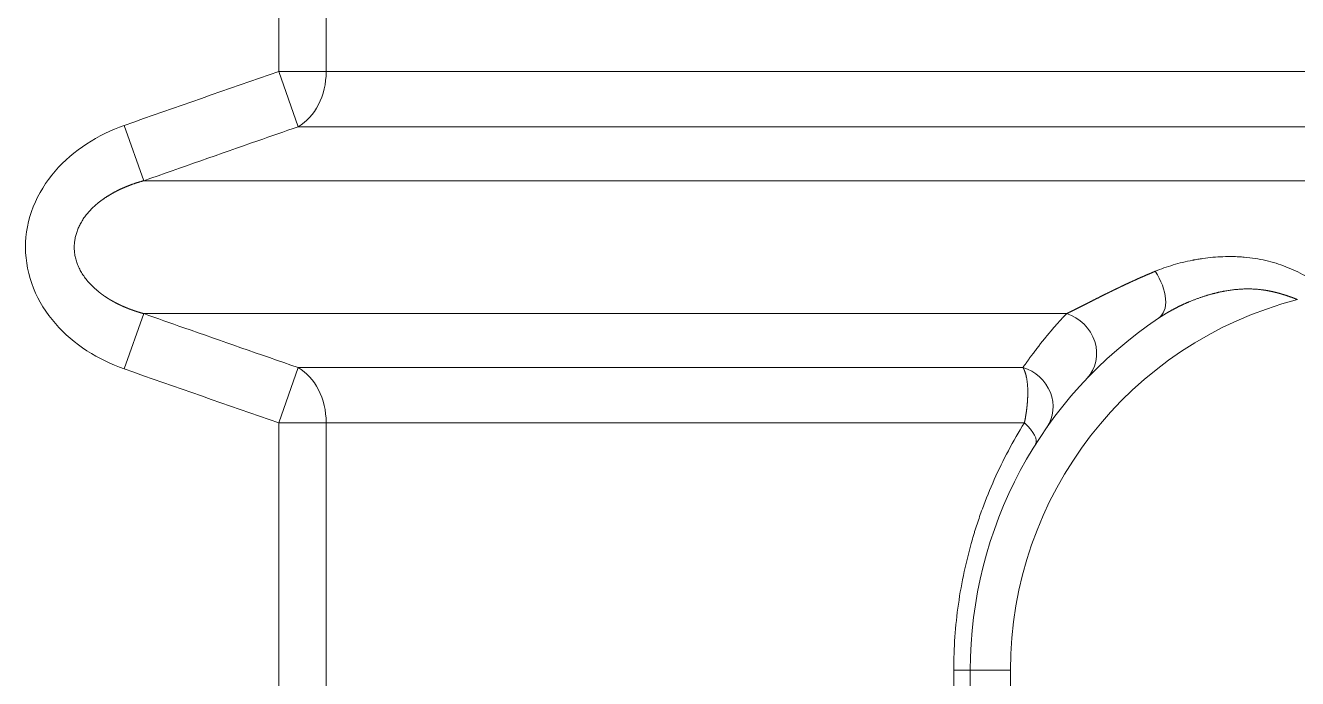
# Model space of a CAD drawing. Header units: millimetres. Extents: x 4664 to 8864, y -38 to 2932.
# Drawn here: x 7807.09 to 7834.59, y 1742.15 to 1756.27 of the extents above; entities that cross this region are included whole.
import ezdxf

# ---------------------------------------------------------------- set-up
doc = ezdxf.new("R2010")
doc.units = ezdxf.units.MM

msp = doc.modelspace()

# ---------------------------------------------------------------- linework, layer by layer
at = {"lineweight": 5}
for p, q in [((7812.571, 1766.33), (7812.571, 1755.274)), ((7813.59, 1755.274), (7813.59, 1766.33)), ((7812.571, 1755.274), (7849.569, 1755.274)), ((7812.571, 1755.274), (7812.983, 1754.08)), ((7809.227, 1754.109), (7809.648, 1752.914)), ((7812.983, 1754.08), (7849.353, 1754.08)), ((7861.57, 1752.914), (7809.648, 1752.914)), ((7809.227, 1748.847), (7809.648, 1750.041)), ((7829.596, 1750.041), (7809.648, 1750.041)), ((7812.571, 1747.682), (7812.983, 1748.876)), ((7828.653, 1748.876), (7812.983, 1748.876)), ((7812.571, 1747.682), (7812.571, 1736.626)), ((7812.571, 1747.682), (7828.686, 1747.682)), ((7813.59, 1736.626), (7813.59, 1747.682)), ((7827.159, 1742.336), (7827.159, 1741.971)), ((7828.385, 1742.336), (7827.159, 1742.336)), ((7827.515, 1742.336), (7827.515, 1741.971)), ((7828.385, 1741.971), (7828.385, 1742.336))]:
    msp.add_line(p, q, dxfattribs=at)
for radius, start in [(8.271, 104.4585), (9.141, 123.6896)]:
    msp.add_arc((7836.656, 1742.336), radius, start, 180, dxfattribs=at)
at = {"lineweight": 5, "extrusion": (0, 0, -1)}
for centre, major_axis, ratio, start_param, end_param in [((7812.571, 1755.274), (0, 1.306), 0.780444, 1.570796, 2.725761), ((7831.102, 1750.667), (0.483, -0.724), 0.577181, 4.697886, 6.283185), ((7829.409, 1749.245), (0.63, -0.601), 0.921263, 4.21658, 6.283185), ((7812.571, 1747.682), (0, 1.306), 0.780444, 0.415831, 1.570796), ((7828.455, 1748.08), (0.713, -0.499), 0.935093, 4.367499, 6.283185), ((7828.19, 1747.682), (-0.736, 0.465), 0.347154, 2.073518, 3.141593)]:
    msp.add_ellipse(centre, major_axis=major_axis, ratio=ratio, start_param=start_param, end_param=end_param, dxfattribs=at)
at = {"lineweight": 5}
for points in [[(7812.571, 1755.274), (7811.455, 1754.89), (7810.34, 1754.501), (7809.227, 1754.109)], [(7809.227, 1748.847), (7810.34, 1748.455), (7811.455, 1748.066), (7812.571, 1747.682)]]:
    msp.add_open_spline(points, degree=3, dxfattribs=at)
for points, knots in [([(7809.227, 1754.109), (7808.941, 1754.008), (7808.666, 1753.875), (7808.161, 1753.547), (7807.928, 1753.349), (7807.533, 1752.893), (7807.37, 1752.632), (7807.149, 1752.073), (7807.09, 1751.77), (7807.092, 1751.17), (7807.153, 1750.867), (7807.376, 1750.313), (7807.54, 1750.053), (7807.934, 1749.601), (7808.168, 1749.403), (7808.672, 1749.077), (7808.941, 1748.947), (7809.227, 1748.847)], [0, 0, 0, 0, 0.125, 0.125, 0.25, 0.25, 0.375, 0.375, 0.5, 0.5, 0.625, 0.625, 0.75, 0.75, 0.875, 0.875, 1, 1, 1, 1]), ([(7809.648, 1752.914), (7810.469, 1753.204), (7811.29, 1753.492), (7812.402, 1753.879), (7812.693, 1753.979), (7812.983, 1754.08)], [0, 0, 0, 0, 0.739335, 0.739335, 1, 1, 1, 1]), ([(7809.648, 1750.041), (7809.645, 1750.042), (7809.639, 1750.044), (7809.63, 1750.046), (7809.622, 1750.048), (7809.613, 1750.051), (7809.605, 1750.053), (7809.597, 1750.056), (7809.588, 1750.058), (7809.58, 1750.061), (7809.571, 1750.063), (7809.563, 1750.066), (7809.555, 1750.068), (7809.546, 1750.071), (7809.538, 1750.073), (7809.53, 1750.076), (7809.522, 1750.078), (7809.513, 1750.081), (7809.505, 1750.083), (7809.497, 1750.086), (7809.489, 1750.089), (7809.481, 1750.091), (7809.473, 1750.094), (7809.465, 1750.097), (7809.457, 1750.099), (7809.449, 1750.102), (7809.441, 1750.105), (7809.433, 1750.108), (7809.425, 1750.11), (7809.417, 1750.113), (7809.409, 1750.116), (7809.401, 1750.119), (7809.393, 1750.121), (7809.385, 1750.124), (7809.378, 1750.127), (7809.37, 1750.13), (7809.362, 1750.133), (7809.354, 1750.136), (7809.347, 1750.139), (7809.339, 1750.141), (7809.331, 1750.144), (7809.324, 1750.147), (7809.316, 1750.15), (7809.309, 1750.153), (7809.301, 1750.156), (7809.294, 1750.159), (7809.286, 1750.162), (7809.279, 1750.165), (7809.271, 1750.168), (7809.264, 1750.171), (7809.257, 1750.174), (7809.249, 1750.177), (7809.242, 1750.18), (7809.235, 1750.184), (7809.227, 1750.187), (7809.22, 1750.19), (7809.213, 1750.193), (7809.206, 1750.196), (7809.199, 1750.199), (7809.192, 1750.202), (7809.184, 1750.206), (7809.177, 1750.209), (7809.17, 1750.212), (7809.163, 1750.215), (7809.156, 1750.218), (7809.149, 1750.222), (7809.142, 1750.225), (7809.135, 1750.228), (7809.128, 1750.231), (7809.122, 1750.235), (7809.115, 1750.238), (7809.108, 1750.241), (7809.101, 1750.245), (7809.094, 1750.248), (7809.088, 1750.251), (7809.081, 1750.255), (7809.074, 1750.258), (7809.068, 1750.261), (7809.061, 1750.265), (7809.054, 1750.268), (7809.048, 1750.271), (7809.041, 1750.275), (7809.035, 1750.278), (7809.028, 1750.282), (7809.022, 1750.285), (7809.015, 1750.289), (7809.009, 1750.292), (7809.002, 1750.295), (7808.996, 1750.299), (7808.99, 1750.302), (7808.983, 1750.306), (7808.977, 1750.309), (7808.971, 1750.313), (7808.964, 1750.316), (7808.958, 1750.32), (7808.952, 1750.324), (7808.946, 1750.327), (7808.94, 1750.331), (7808.934, 1750.334), (7808.928, 1750.338), (7808.921, 1750.341), (7808.915, 1750.345), (7808.909, 1750.349), (7808.903, 1750.352), (7808.898, 1750.356), (7808.892, 1750.359), (7808.886, 1750.363), (7808.88, 1750.367), (7808.874, 1750.37), (7808.868, 1750.374), (7808.862, 1750.378), (7808.857, 1750.381), (7808.851, 1750.385), (7808.845, 1750.389), (7808.839, 1750.392), (7808.834, 1750.396), (7808.828, 1750.4), (7808.822, 1750.403), (7808.817, 1750.407), (7808.811, 1750.411), (7808.806, 1750.415), (7808.8, 1750.418), (7808.795, 1750.422), (7808.789, 1750.426), (7808.784, 1750.43), (7808.779, 1750.433), (7808.773, 1750.437), (7808.768, 1750.441), (7808.762, 1750.445), (7808.757, 1750.449), (7808.752, 1750.452), (7808.747, 1750.456), (7808.741, 1750.46), (7808.736, 1750.464), (7808.731, 1750.468), (7808.726, 1750.471), (7808.721, 1750.475), (7808.716, 1750.479), (7808.711, 1750.483), (7808.706, 1750.487), (7808.701, 1750.491), (7808.696, 1750.495), (7808.691, 1750.498), (7808.686, 1750.502), (7808.681, 1750.506), (7808.676, 1750.51), (7808.671, 1750.514), (7808.634, 1750.544), (7808.568, 1750.601), (7808.479, 1750.691), (7808.4, 1750.783), (7808.332, 1750.878), (7808.274, 1750.975), (7808.227, 1751.074), (7808.19, 1751.174), (7808.164, 1751.275), (7808.148, 1751.377), (7808.143, 1751.475), (7808.148, 1751.57), (7808.161, 1751.662), (7808.182, 1751.753), (7808.212, 1751.844), (7808.251, 1751.934), (7808.299, 1752.023), (7808.355, 1752.111), (7808.42, 1752.196), (7808.493, 1752.28), (7808.575, 1752.361), (7808.637, 1752.414), (7808.674, 1752.444), (7808.683, 1752.452), (7808.693, 1752.459), (7808.703, 1752.467), (7808.712, 1752.474), (7808.722, 1752.482), (7808.732, 1752.489), (7808.742, 1752.497), (7808.753, 1752.504), (7808.763, 1752.511), (7808.773, 1752.519), (7808.784, 1752.526), (7808.795, 1752.534), (7808.805, 1752.541), (7808.816, 1752.548), (7808.827, 1752.555), (7808.838, 1752.563), (7808.849, 1752.57), (7808.86, 1752.577), (7808.872, 1752.584), (7808.883, 1752.591), (7808.895, 1752.598), (7808.906, 1752.605), (7808.918, 1752.613), (7808.93, 1752.62), (7808.942, 1752.626), (7808.954, 1752.633), (7808.966, 1752.64), (7808.978, 1752.647), (7808.991, 1752.654), (7809.003, 1752.661), (7809.015, 1752.668), (7809.028, 1752.674), (7809.041, 1752.681), (7809.054, 1752.688), (7809.067, 1752.694), (7809.08, 1752.701), (7809.093, 1752.707), (7809.106, 1752.714), (7809.119, 1752.72), (7809.133, 1752.727), (7809.146, 1752.733), (7809.16, 1752.739), (7809.174, 1752.745), (7809.187, 1752.752), (7809.201, 1752.758), (7809.215, 1752.764), (7809.23, 1752.77), (7809.244, 1752.776), (7809.258, 1752.782), (7809.272, 1752.788), (7809.287, 1752.794), (7809.302, 1752.8), (7809.316, 1752.806), (7809.331, 1752.811), (7809.346, 1752.817), (7809.361, 1752.823), (7809.376, 1752.828), (7809.391, 1752.834), (7809.407, 1752.839), (7809.422, 1752.845), (7809.438, 1752.85), (7809.453, 1752.855), (7809.469, 1752.861), (7809.485, 1752.866), (7809.5, 1752.871), (7809.516, 1752.876), (7809.533, 1752.881), (7809.549, 1752.886), (7809.565, 1752.891), (7809.581, 1752.896), (7809.598, 1752.901), (7809.614, 1752.905), (7809.631, 1752.91), (7809.642, 1752.913), (7809.648, 1752.914)], [0, 0, 0, 0, 0.002031, 0.004058, 0.006081, 0.008099, 0.010112, 0.012121, 0.014125, 0.016125, 0.01812, 0.02011, 0.022096, 0.024078, 0.026055, 0.028027, 0.029995, 0.031959, 0.033918, 0.035872, 0.037822, 0.039767, 0.041708, 0.043644, 0.045576, 0.047503, 0.049426, 0.051344, 0.053258, 0.055167, 0.057072, 0.058972, 0.060867, 0.062759, 0.064645, 0.066527, 0.068405, 0.070278, 0.072147, 0.074011, 0.075871, 0.077726, 0.079577, 0.081423, 0.083265, 0.085102, 0.086935, 0.088763, 0.090587, 0.092406, 0.094221, 0.096032, 0.097838, 0.099639, 0.101436, 0.103229, 0.105017, 0.106801, 0.10858, 0.110355, 0.112125, 0.113891, 0.115652, 0.11741, 0.119162, 0.12091, 0.122654, 0.124393, 0.126128, 0.127859, 0.129585, 0.131306, 0.133023, 0.134736, 0.136444, 0.138148, 0.139848, 0.141543, 0.143234, 0.14492, 0.146602, 0.14828, 0.149953, 0.151622, 0.153286, 0.154946, 0.156602, 0.158253, 0.1599, 0.161543, 0.163181, 0.164815, 0.166444, 0.168069, 0.16969, 0.171306, 0.172919, 0.174526, 0.17613, 0.177729, 0.179324, 0.180914, 0.1825, 0.184082, 0.18566, 0.187233, 0.188802, 0.190366, 0.191927, 0.193483, 0.195034, 0.196582, 0.198125, 0.199664, 0.201199, 0.202729, 0.204255, 0.205777, 0.207295, 0.208808, 0.210317, 0.211822, 0.213323, 0.214819, 0.216311, 0.217799, 0.219283, 0.220763, 0.222238, 0.223709, 0.225176, 0.226639, 0.228097, 0.229552, 0.231002, 0.232448, 0.23389, 0.235328, 0.236761, 0.238191, 0.239616, 0.241037, 0.242454, 0.243867, 0.245276, 0.246681, 0.248081, 0.249478, 0.27888, 0.307059, 0.334092, 0.360063, 0.385072, 0.409228, 0.432657, 0.455495, 0.477889, 0.499996, 0.520039, 0.540307, 0.560919, 0.581985, 0.603612, 0.625896, 0.648924, 0.672776, 0.697522, 0.723225, 0.74994, 0.752666, 0.755408, 0.758166, 0.760939, 0.763728, 0.766533, 0.769354, 0.772191, 0.775043, 0.777912, 0.780797, 0.783698, 0.786614, 0.789547, 0.792496, 0.795462, 0.798443, 0.801441, 0.804455, 0.807486, 0.810532, 0.813596, 0.816675, 0.819771, 0.822884, 0.826013, 0.829158, 0.83232, 0.835499, 0.838694, 0.841906, 0.845135, 0.84838, 0.851642, 0.854921, 0.858216, 0.861528, 0.864857, 0.868203, 0.871566, 0.874945, 0.878342, 0.881755, 0.885185, 0.888632, 0.892097, 0.895578, 0.899076, 0.902591, 0.906123, 0.909672, 0.913238, 0.916822, 0.920422, 0.924039, 0.927674, 0.931326, 0.934994, 0.93868, 0.942384, 0.946104, 0.949842, 0.953596, 0.957368, 0.961158, 0.964964, 0.968788, 0.972629, 0.976487, 0.980363, 0.984255, 0.988166, 0.992093, 0.996038, 1, 1, 1, 1]), ([(7834.943, 1750.749), (7834.878, 1750.789), (7834.812, 1750.827), (7834.679, 1750.9), (7834.612, 1750.934), (7834.477, 1750.998), (7834.408, 1751.028), (7834.268, 1751.083), (7834.197, 1751.108), (7834.053, 1751.153), (7833.979, 1751.173), (7833.829, 1751.208), (7833.753, 1751.223), (7833.597, 1751.247), (7833.518, 1751.256), (7833.397, 1751.266), (7833.356, 1751.269), (7833.294, 1751.272), (7833.263, 1751.273), (7833.227, 1751.274), (7833.208, 1751.274), (7833.199, 1751.275), (7833.195, 1751.275), (7833.192, 1751.275), (7833.191, 1751.275), (7833.191, 1751.275), (7833.19, 1751.275), (7833.19, 1751.275), (7833.19, 1751.275), (7833.19, 1751.275), (7833.19, 1751.275), (7833.119, 1751.276), (7833.048, 1751.275), (7832.905, 1751.27), (7832.833, 1751.265), (7832.689, 1751.252), (7832.616, 1751.243), (7832.506, 1751.228), (7832.47, 1751.222), (7832.415, 1751.213), (7832.387, 1751.208), (7832.355, 1751.202), (7832.339, 1751.199), (7832.331, 1751.197), (7832.327, 1751.197), (7832.325, 1751.196), (7832.324, 1751.196), (7832.249, 1751.182), (7832.177, 1751.166), (7832.036, 1751.132), (7831.967, 1751.113), (7831.832, 1751.073), (7831.766, 1751.052), (7831.637, 1751.006), (7831.574, 1750.982), (7831.513, 1750.956)], [0, 0, 0, 0, 0.0625, 0.0625, 0.125, 0.125, 0.1875, 0.1875, 0.25, 0.25, 0.3125, 0.3125, 0.375, 0.375, 0.4375, 0.4375, 0.46875, 0.46875, 0.484375, 0.492188, 0.496094, 0.498047, 0.499023, 0.499512, 0.499756, 0.499878, 0.499939, 0.499969, 0.499985, 0.499985, 0.5, 0.5, 0.5625, 0.5625, 0.625, 0.625, 0.6875, 0.6875, 0.71875, 0.71875, 0.734375, 0.742188, 0.746094, 0.748047, 0.749023, 0.749023, 0.75, 0.75, 0.8125, 0.8125, 0.875, 0.875, 0.9375, 0.9375, 1, 1, 1, 1]), ([(7831.513, 1750.956), (7831.51, 1750.955), (7831.502, 1750.952), (7831.491, 1750.947), (7831.48, 1750.942), (7831.469, 1750.938), (7831.458, 1750.933), (7831.447, 1750.928), (7831.436, 1750.924), (7831.425, 1750.919), (7831.414, 1750.914), (7831.403, 1750.91), (7831.392, 1750.905), (7831.381, 1750.9), (7831.37, 1750.896), (7831.359, 1750.891), (7831.349, 1750.886), (7831.338, 1750.882), (7831.327, 1750.877), (7831.316, 1750.872), (7831.305, 1750.868), (7831.295, 1750.863), (7831.284, 1750.859), (7831.273, 1750.854), (7831.263, 1750.849), (7831.252, 1750.845), (7831.241, 1750.84), (7831.231, 1750.835), (7831.22, 1750.831), (7831.209, 1750.826), (7831.199, 1750.821), (7831.188, 1750.817), (7831.178, 1750.812), (7831.167, 1750.807), (7831.157, 1750.803), (7831.147, 1750.798), (7831.136, 1750.793), (7831.126, 1750.789), (7831.115, 1750.784), (7831.105, 1750.779), (7831.095, 1750.775), (7831.084, 1750.77), (7831.074, 1750.765), (7831.064, 1750.761), (7831.054, 1750.756), (7831.043, 1750.751), (7831.033, 1750.747), (7831.023, 1750.742), (7831.013, 1750.737), (7831.003, 1750.733), (7830.993, 1750.728), (7830.983, 1750.724), (7830.973, 1750.719), (7830.963, 1750.714), (7830.953, 1750.71), (7830.943, 1750.705), (7830.933, 1750.7), (7830.923, 1750.696), (7830.913, 1750.691), (7830.903, 1750.687), (7830.893, 1750.682), (7830.883, 1750.677), (7830.873, 1750.673), (7830.863, 1750.668), (7830.854, 1750.664), (7830.844, 1750.659), (7830.834, 1750.654), (7830.824, 1750.65), (7830.815, 1750.645), (7830.805, 1750.641), (7830.795, 1750.636), (7830.786, 1750.632), (7830.776, 1750.627), (7830.767, 1750.622), (7830.757, 1750.618), (7830.748, 1750.613), (7830.738, 1750.609), (7830.729, 1750.604), (7830.719, 1750.6), (7830.71, 1750.595), (7830.7, 1750.591), (7830.691, 1750.586), (7830.681, 1750.582), (7830.672, 1750.577), (7830.663, 1750.572), (7830.653, 1750.568), (7830.644, 1750.563), (7830.635, 1750.559), (7830.626, 1750.555), (7830.616, 1750.55), (7830.607, 1750.546), (7830.598, 1750.541), (7830.589, 1750.537), (7830.58, 1750.532), (7830.571, 1750.528), (7830.562, 1750.523), (7830.553, 1750.519), (7830.544, 1750.514), (7830.534, 1750.51), (7830.526, 1750.506), (7830.517, 1750.501), (7830.508, 1750.497), (7830.499, 1750.492), (7830.49, 1750.488), (7830.481, 1750.484), (7830.472, 1750.479), (7830.463, 1750.475), (7830.454, 1750.47), (7830.444, 1750.465), (7830.431, 1750.459), (7830.417, 1750.452), (7830.403, 1750.445), (7830.389, 1750.438), (7830.374, 1750.431), (7830.361, 1750.424), (7830.347, 1750.417), (7830.333, 1750.41), (7830.319, 1750.403), (7830.305, 1750.396), (7830.292, 1750.389), (7830.278, 1750.382), (7830.265, 1750.376), (7830.252, 1750.369), (7830.239, 1750.362), (7830.225, 1750.356), (7830.212, 1750.349), (7830.199, 1750.343), (7830.187, 1750.336), (7830.174, 1750.33), (7830.161, 1750.323), (7830.148, 1750.317), (7830.136, 1750.31), (7830.123, 1750.304), (7830.111, 1750.298), (7830.099, 1750.292), (7830.087, 1750.285), (7830.074, 1750.279), (7830.062, 1750.273), (7830.05, 1750.267), (7830.039, 1750.261), (7830.027, 1750.255), (7830.015, 1750.249), (7830.004, 1750.243), (7829.992, 1750.237), (7829.981, 1750.232), (7829.969, 1750.226), (7829.958, 1750.22), (7829.947, 1750.214), (7829.936, 1750.209), (7829.924, 1750.203), (7829.914, 1750.198), (7829.903, 1750.192), (7829.892, 1750.187), (7829.881, 1750.181), (7829.87, 1750.176), (7829.86, 1750.171), (7829.849, 1750.165), (7829.839, 1750.16), (7829.829, 1750.155), (7829.818, 1750.15), (7829.808, 1750.145), (7829.798, 1750.14), (7829.788, 1750.135), (7829.778, 1750.13), (7829.768, 1750.125), (7829.759, 1750.12), (7829.749, 1750.115), (7829.739, 1750.11), (7829.73, 1750.106), (7829.72, 1750.101), (7829.711, 1750.097), (7829.702, 1750.092), (7829.693, 1750.088), (7829.683, 1750.083), (7829.674, 1750.079), (7829.665, 1750.074), (7829.657, 1750.07), (7829.648, 1750.066), (7829.639, 1750.062), (7829.63, 1750.057), (7829.622, 1750.053), (7829.613, 1750.049), (7829.605, 1750.045), (7829.599, 1750.043), (7829.596, 1750.041)], [0, 0, 0, 0, 0.004824, 0.009645, 0.014462, 0.019277, 0.024088, 0.028896, 0.033701, 0.038503, 0.043302, 0.048097, 0.05289, 0.057679, 0.062465, 0.067248, 0.072028, 0.076804, 0.081578, 0.086348, 0.091115, 0.09588, 0.100641, 0.105398, 0.110153, 0.114905, 0.119653, 0.124398, 0.129141, 0.13388, 0.138616, 0.143348, 0.148078, 0.152805, 0.157528, 0.162249, 0.166966, 0.17168, 0.176391, 0.181099, 0.185804, 0.190506, 0.195205, 0.199901, 0.204593, 0.209283, 0.213969, 0.218652, 0.223333, 0.22801, 0.232684, 0.237355, 0.242023, 0.246688, 0.25135, 0.256008, 0.260664, 0.265317, 0.269966, 0.274613, 0.279256, 0.283897, 0.288534, 0.293169, 0.2978, 0.302428, 0.307054, 0.311676, 0.316295, 0.320911, 0.325524, 0.330134, 0.334742, 0.339346, 0.343947, 0.348545, 0.35314, 0.357732, 0.362321, 0.366907, 0.37149, 0.37607, 0.380647, 0.385221, 0.389792, 0.39436, 0.398925, 0.403487, 0.408046, 0.412603, 0.417156, 0.421706, 0.426253, 0.430797, 0.435339, 0.439877, 0.444412, 0.448945, 0.453474, 0.458001, 0.462524, 0.467045, 0.471562, 0.476077, 0.480589, 0.485098, 0.489604, 0.494107, 0.498607, 0.506016, 0.513406, 0.520775, 0.528125, 0.535454, 0.542764, 0.550053, 0.557323, 0.564573, 0.571803, 0.579013, 0.586203, 0.593373, 0.600524, 0.607654, 0.614765, 0.621856, 0.628928, 0.635979, 0.643011, 0.650023, 0.657016, 0.663989, 0.670942, 0.677875, 0.684789, 0.691684, 0.698558, 0.705414, 0.712249, 0.719065, 0.725862, 0.732639, 0.739397, 0.746135, 0.752854, 0.759554, 0.766234, 0.772895, 0.779536, 0.786158, 0.792761, 0.799345, 0.805909, 0.812454, 0.81898, 0.825487, 0.831975, 0.838444, 0.844893, 0.851323, 0.857735, 0.864127, 0.8705, 0.876855, 0.88319, 0.889507, 0.895804, 0.902083, 0.908343, 0.914584, 0.920807, 0.92701, 0.933195, 0.939361, 0.945508, 0.951637, 0.957747, 0.963839, 0.969912, 0.975967, 0.982003, 0.98802, 0.994019, 1, 1, 1, 1]), ([(7831.585, 1749.943), (7831.587, 1749.944), (7831.592, 1749.947), (7831.598, 1749.951), (7831.605, 1749.956), (7831.612, 1749.96), (7831.619, 1749.965), (7831.626, 1749.97), (7831.634, 1749.974), (7831.641, 1749.979), (7831.649, 1749.984), (7831.657, 1749.989), (7831.665, 1749.995), (7831.674, 1750), (7831.682, 1750.005), (7831.691, 1750.011), (7831.7, 1750.016), (7831.709, 1750.022), (7831.718, 1750.027), (7831.728, 1750.033), (7831.737, 1750.039), (7831.747, 1750.045), (7831.757, 1750.051), (7831.767, 1750.057), (7831.778, 1750.063), (7831.788, 1750.069), (7831.799, 1750.075), (7831.81, 1750.081), (7831.821, 1750.088), (7831.833, 1750.094), (7831.844, 1750.101), (7831.856, 1750.107), (7831.868, 1750.114), (7831.88, 1750.12), (7831.892, 1750.127), (7831.905, 1750.134), (7831.918, 1750.141), (7831.931, 1750.147), (7831.944, 1750.154), (7831.957, 1750.161), (7831.971, 1750.168), (7831.985, 1750.175), (7831.999, 1750.182), (7832.013, 1750.189), (7832.027, 1750.196), (7832.042, 1750.204), (7832.057, 1750.211), (7832.072, 1750.218), (7832.087, 1750.225), (7832.102, 1750.232), (7832.118, 1750.24), (7832.134, 1750.247), (7832.15, 1750.254), (7832.166, 1750.261), (7832.183, 1750.269), (7832.199, 1750.276), (7832.216, 1750.283), (7832.233, 1750.291), (7832.251, 1750.298), (7832.273, 1750.307), (7832.3, 1750.318), (7832.332, 1750.331), (7832.363, 1750.343), (7832.394, 1750.355), (7832.424, 1750.366), (7832.454, 1750.377), (7832.484, 1750.388), (7832.513, 1750.398), (7832.542, 1750.407), (7832.57, 1750.416), (7832.598, 1750.425), (7832.626, 1750.434), (7832.653, 1750.442), (7832.679, 1750.449), (7832.705, 1750.457), (7832.731, 1750.464), (7832.756, 1750.471), (7832.78, 1750.477), (7832.804, 1750.483), (7832.828, 1750.489), (7832.851, 1750.494), (7832.874, 1750.5), (7832.896, 1750.505), (7832.917, 1750.509), (7832.939, 1750.514), (7832.959, 1750.518), (7832.979, 1750.522), (7832.999, 1750.526), (7833.028, 1750.531), (7833.065, 1750.537), (7833.112, 1750.545), (7833.159, 1750.551), (7833.205, 1750.557), (7833.251, 1750.562), (7833.296, 1750.566), (7833.341, 1750.569), (7833.385, 1750.572), (7833.429, 1750.574), (7833.473, 1750.575), (7833.516, 1750.575), (7833.559, 1750.575), (7833.602, 1750.574), (7833.644, 1750.572), (7833.685, 1750.57), (7833.726, 1750.567), (7833.767, 1750.563), (7833.796, 1750.56), (7833.815, 1750.558), (7833.824, 1750.557), (7833.832, 1750.555), (7833.841, 1750.554), (7833.849, 1750.553), (7833.858, 1750.552), (7833.867, 1750.551), (7833.875, 1750.549), (7833.884, 1750.548), (7833.893, 1750.547), (7833.902, 1750.545), (7833.911, 1750.544), (7833.92, 1750.542), (7833.929, 1750.541), (7833.938, 1750.539), (7833.948, 1750.537), (7833.957, 1750.536), (7833.966, 1750.534), (7833.976, 1750.532), (7833.985, 1750.53), (7833.995, 1750.528), (7834.005, 1750.526), (7834.014, 1750.524), (7834.024, 1750.522), (7834.034, 1750.52), (7834.044, 1750.518), (7834.053, 1750.516), (7834.063, 1750.514), (7834.073, 1750.511), (7834.083, 1750.509), (7834.094, 1750.506), (7834.104, 1750.504), (7834.114, 1750.501), (7834.124, 1750.499), (7834.135, 1750.496), (7834.145, 1750.494), (7834.155, 1750.491), (7834.166, 1750.488), (7834.177, 1750.485), (7834.187, 1750.482), (7834.198, 1750.479), (7834.209, 1750.476), (7834.219, 1750.473), (7834.23, 1750.47), (7834.241, 1750.467), (7834.252, 1750.464), (7834.263, 1750.46), (7834.274, 1750.457), (7834.285, 1750.454), (7834.296, 1750.45), (7834.308, 1750.447), (7834.319, 1750.443), (7834.33, 1750.439), (7834.341, 1750.436), (7834.353, 1750.432), (7834.364, 1750.428), (7834.376, 1750.424), (7834.387, 1750.42), (7834.399, 1750.417), (7834.411, 1750.412), (7834.422, 1750.408), (7834.434, 1750.404), (7834.446, 1750.4), (7834.458, 1750.396), (7834.47, 1750.392), (7834.482, 1750.387), (7834.494, 1750.383), (7834.506, 1750.378), (7834.518, 1750.374), (7834.53, 1750.369), (7834.542, 1750.364), (7834.554, 1750.36), (7834.566, 1750.355), (7834.579, 1750.35), (7834.587, 1750.347), (7834.591, 1750.345)], [0, 0, 0, 0, 0.002496, 0.005055, 0.007677, 0.010363, 0.013113, 0.015926, 0.018802, 0.021742, 0.024746, 0.027812, 0.030943, 0.034136, 0.037394, 0.040714, 0.044098, 0.047546, 0.051057, 0.054631, 0.058269, 0.06197, 0.065734, 0.069562, 0.073454, 0.077408, 0.081426, 0.085507, 0.089652, 0.093859, 0.09813, 0.102464, 0.106862, 0.111322, 0.115846, 0.120433, 0.125083, 0.129796, 0.134572, 0.139411, 0.144313, 0.149278, 0.154306, 0.159397, 0.164551, 0.169767, 0.175046, 0.180388, 0.185793, 0.19126, 0.19679, 0.202382, 0.208037, 0.213754, 0.219534, 0.225376, 0.23128, 0.237246, 0.243275, 0.249365, 0.260452, 0.271361, 0.282094, 0.292649, 0.303027, 0.313229, 0.323254, 0.333102, 0.342773, 0.352268, 0.361587, 0.37073, 0.379697, 0.388487, 0.397102, 0.405542, 0.413806, 0.421895, 0.429809, 0.437548, 0.445112, 0.452502, 0.459718, 0.46676, 0.473628, 0.480322, 0.486843, 0.49319, 0.499365, 0.514596, 0.529667, 0.54458, 0.559335, 0.573932, 0.588372, 0.602655, 0.616782, 0.630754, 0.644571, 0.658234, 0.671743, 0.6851, 0.698306, 0.711361, 0.724266, 0.737022, 0.74963, 0.752263, 0.754916, 0.757588, 0.760279, 0.76299, 0.765721, 0.76847, 0.77124, 0.774028, 0.776836, 0.779664, 0.782511, 0.785377, 0.788262, 0.791167, 0.794092, 0.797035, 0.799998, 0.80298, 0.805981, 0.809001, 0.812041, 0.8151, 0.818178, 0.821275, 0.824391, 0.827527, 0.830681, 0.833855, 0.837047, 0.840259, 0.84349, 0.846739, 0.850007, 0.853295, 0.856601, 0.859926, 0.86327, 0.866633, 0.870015, 0.873415, 0.876834, 0.880272, 0.883729, 0.887204, 0.890698, 0.89421, 0.897741, 0.901291, 0.904859, 0.908446, 0.912051, 0.915674, 0.919316, 0.922977, 0.926655, 0.930353, 0.934068, 0.937802, 0.941553, 0.945323, 0.949112, 0.952918, 0.956743, 0.960585, 0.964446, 0.968325, 0.972222, 0.976136, 0.980069, 0.984019, 0.987988, 0.991974, 0.995978, 1, 1, 1, 1]), ([(7812.983, 1748.876), (7812.16, 1749.161), (7811.338, 1749.447), (7810.227, 1749.837), (7809.937, 1749.939), (7809.648, 1750.041)], [0, 0, 0, 0, 0.739335, 0.739335, 1, 1, 1, 1]), ([(7829.596, 1750.041), (7829.594, 1750.038), (7829.588, 1750.032), (7829.579, 1750.023), (7829.571, 1750.014), (7829.562, 1750.005), (7829.554, 1749.996), (7829.545, 1749.987), (7829.536, 1749.977), (7829.528, 1749.968), (7829.519, 1749.959), (7829.511, 1749.949), (7829.502, 1749.94), (7829.493, 1749.931), (7829.485, 1749.921), (7829.476, 1749.912), (7829.468, 1749.902), (7829.459, 1749.893), (7829.45, 1749.883), (7829.442, 1749.874), (7829.433, 1749.864), (7829.424, 1749.854), (7829.416, 1749.845), (7829.407, 1749.835), (7829.398, 1749.825), (7829.39, 1749.815), (7829.381, 1749.805), (7829.372, 1749.796), (7829.363, 1749.786), (7829.355, 1749.776), (7829.346, 1749.766), (7829.337, 1749.756), (7829.329, 1749.746), (7829.32, 1749.736), (7829.311, 1749.726), (7829.302, 1749.716), (7829.294, 1749.705), (7829.285, 1749.695), (7829.276, 1749.685), (7829.267, 1749.675), (7829.259, 1749.665), (7829.25, 1749.654), (7829.241, 1749.644), (7829.232, 1749.634), (7829.224, 1749.623), (7829.215, 1749.613), (7829.206, 1749.602), (7829.197, 1749.592), (7829.188, 1749.581), (7829.18, 1749.571), (7829.171, 1749.56), (7829.162, 1749.549), (7829.153, 1749.539), (7829.145, 1749.528), (7829.136, 1749.517), (7829.127, 1749.507), (7829.118, 1749.496), (7829.109, 1749.485), (7829.101, 1749.474), (7829.076, 1749.444), (7829.036, 1749.393), (7828.98, 1749.322), (7828.922, 1749.247), (7828.88, 1749.191), (7828.852, 1749.154), (7828.839, 1749.136), (7828.826, 1749.118), (7828.813, 1749.1), (7828.799, 1749.082), (7828.785, 1749.063), (7828.772, 1749.043), (7828.757, 1749.024), (7828.743, 1749.004), (7828.729, 1748.983), (7828.714, 1748.963), (7828.699, 1748.942), (7828.684, 1748.92), (7828.669, 1748.898), (7828.659, 1748.884), (7828.653, 1748.876)], [0, 0, 0, 0, 0.007899, 0.015824, 0.023774, 0.03175, 0.039751, 0.047777, 0.055829, 0.063907, 0.07201, 0.080138, 0.088292, 0.096472, 0.104676, 0.112906, 0.121162, 0.129443, 0.137749, 0.14608, 0.154437, 0.162819, 0.171227, 0.17966, 0.188118, 0.196601, 0.20511, 0.213644, 0.222203, 0.230788, 0.239397, 0.248032, 0.256692, 0.265378, 0.274088, 0.282824, 0.291585, 0.300371, 0.309182, 0.318018, 0.32688, 0.335766, 0.344678, 0.353614, 0.362576, 0.371563, 0.380575, 0.389612, 0.398674, 0.407761, 0.416872, 0.426009, 0.435171, 0.444358, 0.45357, 0.462807, 0.472069, 0.481355, 0.490667, 0.500003, 0.559038, 0.620383, 0.684029, 0.749969, 0.764493, 0.779324, 0.794463, 0.809909, 0.825662, 0.841721, 0.858086, 0.874757, 0.891734, 0.909017, 0.926604, 0.944497, 0.962694, 0.981195, 1, 1, 1, 1]), ([(7828.653, 1748.876), (7828.654, 1748.875), (7828.655, 1748.874), (7828.656, 1748.872), (7828.658, 1748.87), (7828.659, 1748.867), (7828.66, 1748.865), (7828.662, 1748.862), (7828.663, 1748.86), (7828.664, 1748.858), (7828.666, 1748.855), (7828.667, 1748.853), (7828.668, 1748.85), (7828.67, 1748.847), (7828.671, 1748.845), (7828.672, 1748.842), (7828.674, 1748.839), (7828.675, 1748.837), (7828.676, 1748.834), (7828.678, 1748.831), (7828.679, 1748.828), (7828.681, 1748.825), (7828.682, 1748.822), (7828.683, 1748.819), (7828.685, 1748.816), (7828.686, 1748.813), (7828.687, 1748.81), (7828.688, 1748.807), (7828.69, 1748.803), (7828.691, 1748.8), (7828.692, 1748.797), (7828.694, 1748.793), (7828.695, 1748.79), (7828.696, 1748.786), (7828.698, 1748.783), (7828.699, 1748.779), (7828.7, 1748.776), (7828.701, 1748.772), (7828.703, 1748.768), (7828.704, 1748.764), (7828.705, 1748.761), (7828.706, 1748.757), (7828.708, 1748.753), (7828.709, 1748.749), (7828.71, 1748.745), (7828.711, 1748.741), (7828.713, 1748.737), (7828.714, 1748.733), (7828.715, 1748.728), (7828.716, 1748.724), (7828.717, 1748.72), (7828.719, 1748.715), (7828.72, 1748.711), (7828.721, 1748.706), (7828.722, 1748.702), (7828.723, 1748.697), (7828.724, 1748.693), (7828.725, 1748.688), (7828.726, 1748.683), (7828.729, 1748.672), (7828.733, 1748.654), (7828.737, 1748.628), (7828.742, 1748.602), (7828.745, 1748.575), (7828.749, 1748.547), (7828.752, 1748.519), (7828.754, 1748.49), (7828.756, 1748.46), (7828.758, 1748.429), (7828.758, 1748.405), (7828.759, 1748.387), (7828.759, 1748.376), (7828.759, 1748.365), (7828.759, 1748.354), (7828.759, 1748.343), (7828.759, 1748.332), (7828.759, 1748.321), (7828.759, 1748.31), (7828.759, 1748.299), (7828.758, 1748.288), (7828.758, 1748.277), (7828.758, 1748.266), (7828.758, 1748.254), (7828.757, 1748.243), (7828.757, 1748.232), (7828.756, 1748.221), (7828.756, 1748.21), (7828.755, 1748.198), (7828.755, 1748.187), (7828.754, 1748.176), (7828.753, 1748.165), (7828.752, 1748.154), (7828.752, 1748.142), (7828.751, 1748.131), (7828.75, 1748.12), (7828.749, 1748.109), (7828.748, 1748.098), (7828.747, 1748.087), (7828.746, 1748.075), (7828.745, 1748.064), (7828.744, 1748.053), (7828.743, 1748.042), (7828.742, 1748.031), (7828.74, 1748.02), (7828.739, 1748.009), (7828.738, 1747.998), (7828.737, 1747.987), (7828.735, 1747.976), (7828.734, 1747.965), (7828.732, 1747.954), (7828.731, 1747.943), (7828.73, 1747.932), (7828.728, 1747.921), (7828.727, 1747.91), (7828.725, 1747.9), (7828.723, 1747.889), (7828.722, 1747.878), (7828.72, 1747.868), (7828.718, 1747.857), (7828.717, 1747.846), (7828.715, 1747.836), (7828.713, 1747.825), (7828.711, 1747.815), (7828.71, 1747.804), (7828.708, 1747.794), (7828.706, 1747.783), (7828.704, 1747.773), (7828.702, 1747.763), (7828.7, 1747.752), (7828.698, 1747.742), (7828.696, 1747.732), (7828.694, 1747.722), (7828.692, 1747.712), (7828.69, 1747.702), (7828.688, 1747.692), (7828.687, 1747.685), (7828.686, 1747.682)], [0, 0, 0, 0, 0.003585, 0.007195, 0.01083, 0.014489, 0.018173, 0.021882, 0.025616, 0.029375, 0.033158, 0.036967, 0.0408, 0.044657, 0.04854, 0.052448, 0.05638, 0.060337, 0.064319, 0.068326, 0.072357, 0.076414, 0.080495, 0.084601, 0.088732, 0.092887, 0.097068, 0.101273, 0.105503, 0.109758, 0.114038, 0.118342, 0.122671, 0.127026, 0.131405, 0.135808, 0.140237, 0.14469, 0.149169, 0.153672, 0.1582, 0.162752, 0.16733, 0.171932, 0.176559, 0.181211, 0.185888, 0.19059, 0.195316, 0.200067, 0.204843, 0.209644, 0.21447, 0.219321, 0.224196, 0.229096, 0.234021, 0.238971, 0.243946, 0.248945, 0.273994, 0.299047, 0.324102, 0.34916, 0.374221, 0.399285, 0.424352, 0.449421, 0.474494, 0.49957, 0.508273, 0.516941, 0.525574, 0.534172, 0.542736, 0.551265, 0.559759, 0.568219, 0.576643, 0.585033, 0.593389, 0.60171, 0.609996, 0.618247, 0.626464, 0.634647, 0.642794, 0.650907, 0.658986, 0.66703, 0.67504, 0.683015, 0.690955, 0.698861, 0.706733, 0.71457, 0.722373, 0.730141, 0.737875, 0.745575, 0.75324, 0.760871, 0.768467, 0.776029, 0.783557, 0.791051, 0.79851, 0.805935, 0.813326, 0.820682, 0.828005, 0.835293, 0.842547, 0.849767, 0.856952, 0.864104, 0.871221, 0.878305, 0.885354, 0.892369, 0.899351, 0.906298, 0.913211, 0.920091, 0.926936, 0.933747, 0.940525, 0.947268, 0.953978, 0.960654, 0.967296, 0.973904, 0.980479, 0.98702, 0.993527, 1, 1, 1, 1]), ([(7828.686, 1747.682), (7828.563, 1747.484), (7828.331, 1747.082), (7828.028, 1746.461), (7827.855, 1746.036), (7827.737, 1745.712), (7827.68, 1745.549), (7827.619, 1745.356), (7827.589, 1745.26), (7827.575, 1745.211), (7827.568, 1745.187), (7827.564, 1745.175), (7827.563, 1745.169), (7827.562, 1745.166), (7827.561, 1745.164), (7827.561, 1745.163), (7827.561, 1745.163), (7827.561, 1745.163), (7827.561, 1745.163), (7827.494, 1744.931), (7827.376, 1744.467), (7827.251, 1743.764), (7827.175, 1743.054), (7827.159, 1742.576), (7827.159, 1742.336)], [0, 0, 0, 0, 0.125, 0.25, 0.375, 0.375, 0.4375, 0.46875, 0.484375, 0.492187, 0.496094, 0.498047, 0.499023, 0.499512, 0.499756, 0.499878, 0.499939, 0.499939, 0.5, 0.5, 0.625, 0.75, 0.875, 1, 1, 1, 1])]:
    msp.add_open_spline(points, degree=3, knots=knots, dxfattribs=at)

doc.saveas('drawing.dxf')
